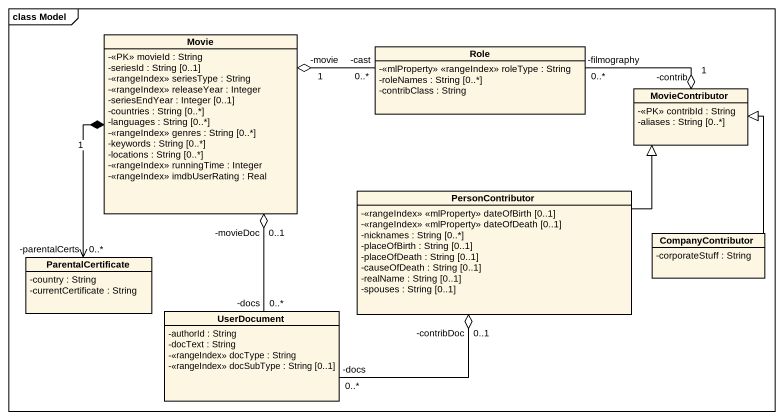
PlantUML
@startuml
mainframe class Model
hide circle
hide empty members
skinparam classAttributeIconSize 0
class Movie {
  -<<PK>> movieId : String
  -seriesId : String [0..1]
  -<<rangeIndex>> seriesType : String
  -<<rangeIndex>> releaseYear : Integer
  -seriesEndYear : Integer [0..1]
  -countries : String [0..*]
  -languages : String [0..*]
  -<<rangeIndex>> genres : String [0..*]
  -keywords : String [0..*]
  -locations : String [0..*]
  -<<rangeIndex>> runningTime : Integer
  -<<rangeIndex>> imdbUserRating : Real
}
class Role {
  -<<mlProperty>> <<rangeIndex>> roleType : String
  -roleNames : String [0..*]
  -contribClass : String
}
class MovieContributor {
  -<<PK>> contribId : String
  -aliases : String [0..*]
}
class PersonContributor {
  -<<rangeIndex>> <<mlProperty>> dateOfBirth [0..1]
  -<<rangeIndex>> <<mlProperty>> dateOfDeath [0..1]
  -nicknames : String [0..*]
  -placeOfBirth : String [0..1]
  -placeOfDeath : String [0..1]
  -causeOfDeath : String [0..1]
  -realName : String [0..1]
  -spouses : String [0..1]
}
class CompanyContributor {
  -corporateStuff : String
}
class ParentalCertificate {
  -country : String
  -currentCertificate : String
}
class UserDocument {
  -authorId : String
  -docText : String
  -<<rangeIndex>> docType : String
  -<<rangeIndex>> docSubType : String [0..1]
}
Movie "-movie\n1" o-right- "-cast\n0..*" Role
Movie "1" *--> "-parentalCerts\n0..*" ParentalCertificate
Movie "-movieDoc\n0..1" o-- "0..*\n-docs" UserDocument
MovieContributor "-contrib\n1" o-left- "-filmography\n0..*" Role
PersonContributor -up-|> MovieContributor
PersonContributor "-contribDoc\n0..1" o-left- "-docs\n0..*" UserDocument
CompanyContributor -up-|> MovieContributor
@enduml
